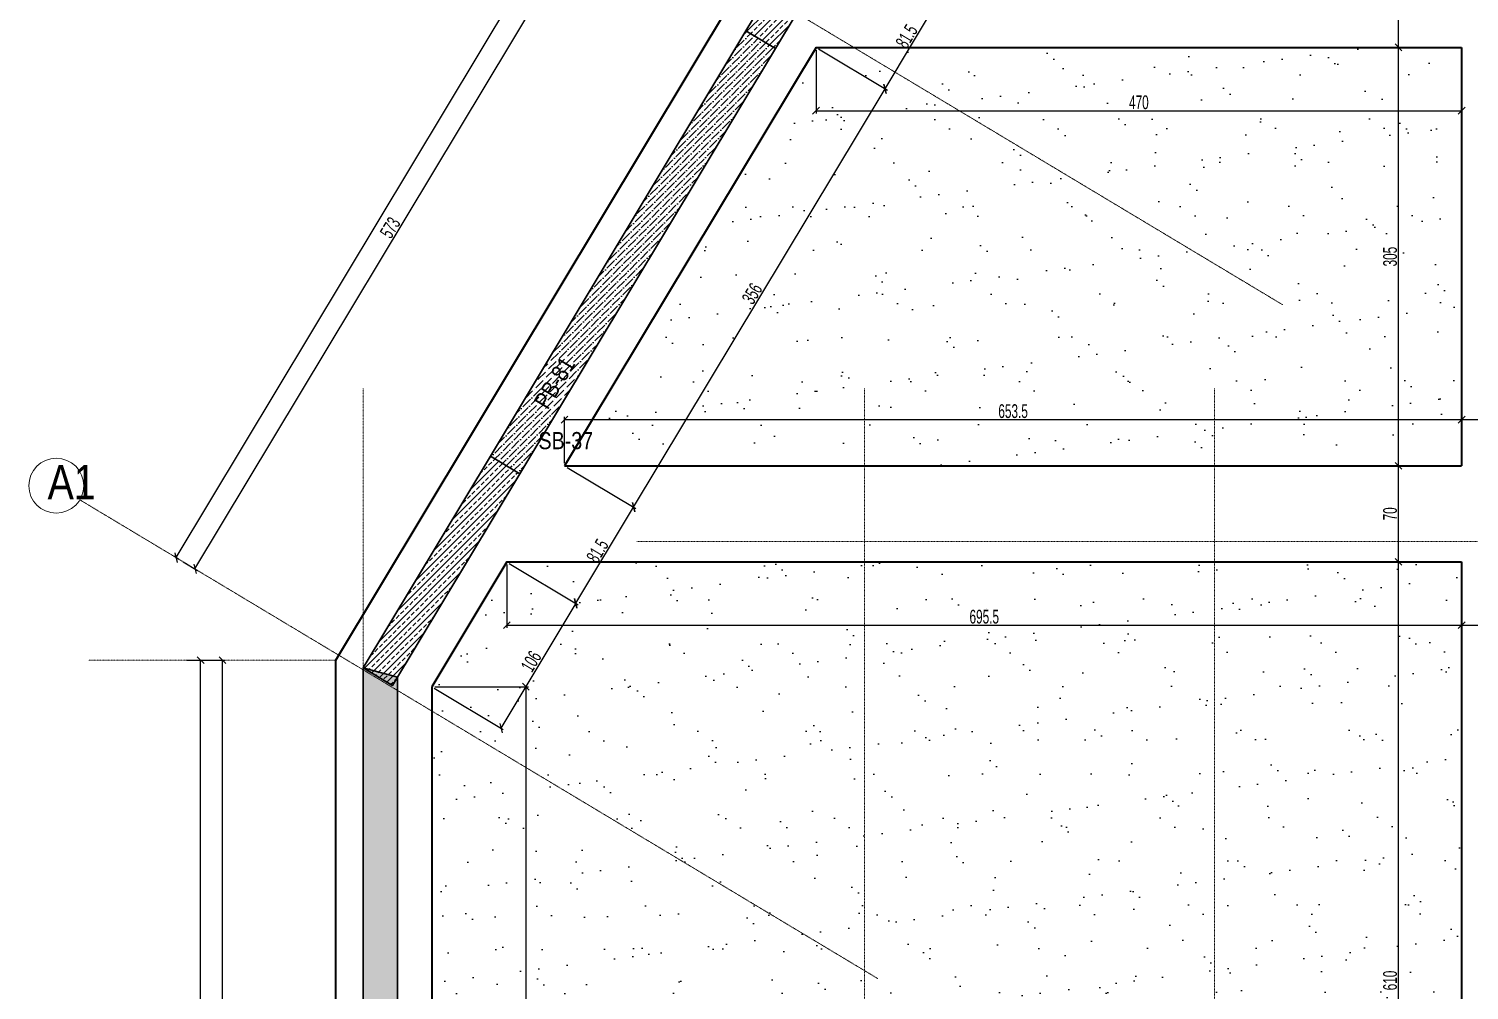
# Model space of a CAD drawing. Header units: millimetres. Extents: x -267 to 94375, y 6431 to 10838.
# Drawn here: x 1293 to 2342, y 7310 to 8010 of the extents above; entities that cross this region are included whole.
import ezdxf

# ---------------------------------------------------------------- set-up
doc = ezdxf.new("R2010")
doc.units = ezdxf.units.MM
doc.header["$LTSCALE"] = 0.0001
doc.linetypes.add('DASHED', pattern=[19.05, 12.7, -6.35])
for name, color, linetype, lineweight in [('AKS BALONU (BEYKENT)', 7, 'Continuous', 20), ('AKS CIZGISI (BEYKENT)', 252, 'DASHED', 20), ('AKS NO (BEYKENT)', 3, 'Continuous', 20), ('AKS OLCU (BEYKENT)', 200, 'Continuous', 20), ('KOLON (BEYKENT)', 3, 'Continuous', 30), ('KOLON ISMI (BEYKENT)', 91, 'Continuous', 20), ('OLCU (BEYKENT)', 14, 'Continuous', 20), ('PERDE (BEYKENT)', 6, 'Continuous', 30), ('PERDE ISMI (BEYKENT)', 240, 'Continuous', 20), ('TARAMA (BEYKENT)', 252, 'Continuous', 25), ('TEMEL (BEYKENT)', 2, 'Continuous', 35)]:
    doc.layers.add(name, color=color, linetype=linetype, lineweight=lineweight)
doc.styles.add('DSMOLC-50', font='bahnschrift light condensed', dxfattribs={"width": 0.75, "height": 10})
doc.styles.add('YAZI (BEYKENT)', font='')
doc.styles.get('YAZI (BEYKENT)').set_extended_font_data('Bahnschrift Light Condensed')
doc.dimstyles.new('DSMOLC-50', dxfattribs={"dimtxt": 10, "dimasz": 5, "dimexe": 2, "dimexo": 2, "dimgap": 1, "dimtad": 1, "dimdec": 1, "dimrnd": 0.5, "dimzin": 12, "dimdsep": 46, "dimtxsty": 'DSMOLC-50', "dimblk": 'OBLIQUE', "dimblk1": 'OBLIQUE', "dimblk2": 'OBLIQUE', "dimcen": 0, "dimclrt": 7, "dimadec": 0, "dimazin": 0, "dimtfac": 1, "dimtdec": 4, "dimtix": 1, "dimtmove": 2, "dimatfit": 3, "dimfxl": 1, "dimtzin": 0, "dimarcsym": 0})
pattern_1 = [(45, (404.937, 6438.231), (-4.419417, 4.419417), []), (45, (409.3565, 6438.231), (-4.419417, 4.419417), [3.125, -1.5625])]
pattern_2 = [(45, (404.937, 6438.231), (1.6572815, 6.076699), [7.8125, -1.5625, 0, -1.5625])]
pattern_3 = [(37.5, (-1463.6, 5137.655), (-1.60003, 48.94132), [0, -38.608, 0, -43.18, 0, -41.275]), (7.5, (-1463.6, 5137.655), (44.9523, 71.6825), [0, -20.828, 0, -34.798, 0, -13.335]), (327.5, (-1494.84, 5137.655), (79.09924, 0.1437), [0, -12.7, 0, -45.72, 0, -59.69]), (317.5, (-1494.84, 5137.655), (76.3556, 22.2929), [0, -6.35, 0, -29.972, 0, -34.29])]

# ---------------------------------------------------------------- blocks, each defined once
blk = doc.blocks.new('_Oblique')
at = {"color": 0, "linetype": 'ByBlock', "lineweight": -2}
blk.add_line((-0.5, -0.5), (0.5, 0.5), dxfattribs=at)
blk = doc.blocks.new('*D82')
at = {"layer": 'AKS OLCU (BEYKENT)', "color": 0, "lineweight": -2, "transparency": 16777216}
for p, q in [((1408.2, 7550.2), (1420.2, 7550.2)), ((1418.2, 6941.8), (1418.2, 7550.2)), ((1408.2, 6941.8), (1420.2, 6941.8))]:
    blk.add_line(p, q, dxfattribs=at)
at = {"layer": 'DEFPOINTS', "color": 0, "lineweight": -3, "transparency": 16777216}
for p in [(1406.2, 7550.2), (1418.2, 7550.2), (1406.2, 6941.8)]:
    blk.add_point(p, dxfattribs=at)
at = {"layer": 'AKS OLCU (BEYKENT)', "color": 0, "lineweight": -2, "transparency": 16777216, "xscale": 5, "yscale": 5, "zscale": 5}
for p, rotation in [((1418.2, 7550.2), 90), ((1418.2, 6941.8), 270)]:
    blk.add_blockref('_Oblique', p, dxfattribs=dict(at, rotation=rotation))
at = {"layer": 'AKS OLCU (BEYKENT)', "color": 7, "transparency": 16777216, "insert": (1412.1, 7246), "char_height": 10, "attachment_point": 5, "rotation": 90, "style": 'DSMOLC-50'}
blk.add_mtext('608.5', dxfattribs=at)
blk = doc.blocks.new('*D83')
at = {"layer": 'AKS OLCU (BEYKENT)', "color": 0, "lineweight": -2, "transparency": 16777216}
for p, q in [((1408.2, 7550.2), (1436.2, 7550.2)), ((1434.2, 6941.8), (1434.2, 7550.2)), ((1408.2, 6941.8), (1436.2, 6941.8))]:
    blk.add_line(p, q, dxfattribs=at)
at = {"layer": 'DEFPOINTS', "color": 0, "lineweight": -3, "transparency": 16777216}
for p in [(1406.2, 7550.2), (1434.2, 7550.2), (1406.2, 6941.8)]:
    blk.add_point(p, dxfattribs=at)
at = {"layer": 'AKS OLCU (BEYKENT)', "color": 0, "lineweight": -2, "transparency": 16777216, "xscale": 5, "yscale": 5, "zscale": 5}
for p, rotation in [((1434.2, 7550.2), 90), ((1434.2, 6941.8), 270)]:
    blk.add_blockref('_Oblique', p, dxfattribs=dict(at, rotation=rotation))
at = {"layer": 'AKS OLCU (BEYKENT)', "color": 7, "transparency": 16777216, "insert": (1428.1, 7246), "char_height": 10, "attachment_point": 5, "rotation": 90, "style": 'DSMOLC-50'}
blk.add_mtext('608.5', dxfattribs=at)
blk = doc.blocks.new('*D84')
at = {"layer": 'AKS OLCU (BEYKENT)', "color": 0, "lineweight": -2, "transparency": 16777216}
for p, q in [((1700.4, 8112.9), (1710.7, 8106.8)), ((1414.1, 7616.7), (1709, 8107.8)), ((1405.6, 7621.8), (1415.9, 7615.6))]:
    blk.add_line(p, q, dxfattribs=at)
at = {"layer": 'DEFPOINTS', "color": 0, "lineweight": -3, "transparency": 16777216}
for p in [(1698.7, 8114), (1709, 8107.8), (1403.9, 7622.8)]:
    blk.add_point(p, dxfattribs=at)
at = {"layer": 'AKS OLCU (BEYKENT)', "color": 0, "lineweight": -2, "transparency": 16777216, "xscale": 5, "yscale": 5, "zscale": 5}
for p, rotation in [((1709, 8107.8), 59.02034631153279), ((1414.1, 7616.7), 239.0203463115328)]:
    blk.add_blockref('_Oblique', p, dxfattribs=dict(at, rotation=rotation))
at = {"layer": 'AKS OLCU (BEYKENT)', "color": 7, "transparency": 16777216, "insert": (1556.3, 7865.4), "char_height": 10, "attachment_point": 5, "rotation": 59.0203, "style": 'DSMOLC-50'}
blk.add_mtext('573', dxfattribs=at)
blk = doc.blocks.new('*D87')
at = {"layer": 'AKS OLCU (BEYKENT)', "color": 0, "lineweight": -2, "transparency": 16777216}
for p, q in [((1400.4, 7624.9), (2300.5, 9124)), ((2302.2, 9123), (2298.8, 9125.1)), ((1402.1, 7623.9), (1398.7, 7625.9))]:
    blk.add_line(p, q, dxfattribs=at)
at = {"layer": 'DEFPOINTS', "color": 0, "lineweight": -3, "transparency": 16777216}
for p in [(2300.5, 9124), (2303.9, 9122), (1403.9, 7622.8)]:
    blk.add_point(p, dxfattribs=at)
at = {"layer": 'AKS OLCU (BEYKENT)', "color": 0, "lineweight": -2, "transparency": 16777216, "xscale": 5, "yscale": 5, "zscale": 5}
for p, rotation in [((2300.5, 9124), 59.02034631153279), ((1400.4, 7624.9), 239.0203463115328)]:
    blk.add_blockref('_Oblique', p, dxfattribs=dict(at, rotation=rotation))
at = {"layer": 'AKS OLCU (BEYKENT)', "color": 7, "transparency": 16777216, "insert": (1845.2, 8377.6), "char_height": 10, "attachment_point": 5, "rotation": 59.0203, "style": 'DSMOLC-50'}
blk.add_mtext('1748.5', dxfattribs=at)
blk = doc.blocks.new('*D120')
at = {"layer": 'DEFPOINTS', "color": 0, "lineweight": -3, "transparency": 16777216}
for p in [(1641.3, 7621.8), (2336.7, 7587.7), (2336.7, 7575.7)]:
    blk.add_point(p, dxfattribs=at)
at = {"layer": 'OLCU (BEYKENT)', "color": 0, "lineweight": -2, "transparency": 16777216}
for p, q in [((1641.3, 7619.8), (1641.3, 7573.7)), ((2336.7, 7585.7), (2336.7, 7573.7)), ((1641.3, 7575.7), (2336.7, 7575.7))]:
    blk.add_line(p, q, dxfattribs=at)
at = {"layer": 'OLCU (BEYKENT)', "color": 0, "lineweight": -2, "transparency": 16777216, "xscale": 5, "yscale": 5, "zscale": 5, "rotation": 180}
blk.add_blockref('_Oblique', (1641.3, 7575.7), dxfattribs=at)
at = {"layer": 'OLCU (BEYKENT)', "color": 0, "lineweight": -2, "transparency": 16777216, "xscale": 5, "yscale": 5, "zscale": 5}
blk.add_blockref('_Oblique', (2336.7, 7575.7), dxfattribs=at)
at = {"layer": 'OLCU (BEYKENT)', "color": 7, "transparency": 16777216, "insert": (1989, 7581.8), "char_height": 10, "attachment_point": 5, "style": 'DSMOLC-50'}
blk.add_mtext('695.5', dxfattribs=at)
blk = doc.blocks.new('*D121')
at = {"layer": 'DEFPOINTS', "color": 0, "lineweight": -3, "transparency": 16777216}
for p in [(2336.7, 7587.7), (2406.7, 7587.7), (2406.7, 7575.7)]:
    blk.add_point(p, dxfattribs=at)
at = {"layer": 'OLCU (BEYKENT)', "color": 0, "lineweight": -2, "transparency": 16777216}
for p, q in [((2336.7, 7585.7), (2336.7, 7573.7)), ((2406.7, 7585.7), (2406.7, 7573.7)), ((2336.7, 7575.7), (2406.7, 7575.7))]:
    blk.add_line(p, q, dxfattribs=at)
at = {"layer": 'OLCU (BEYKENT)', "color": 0, "lineweight": -2, "transparency": 16777216, "xscale": 5, "yscale": 5, "zscale": 5, "rotation": 180}
blk.add_blockref('_Oblique', (2336.7, 7575.7), dxfattribs=at)
at = {"layer": 'OLCU (BEYKENT)', "color": 0, "lineweight": -2, "transparency": 16777216, "xscale": 5, "yscale": 5, "zscale": 5}
blk.add_blockref('_Oblique', (2406.7, 7575.7), dxfattribs=at)
at = {"layer": 'OLCU (BEYKENT)', "color": 7, "transparency": 16777216, "insert": (2371.7, 7581.8), "char_height": 10, "attachment_point": 5, "style": 'DSMOLC-50'}
blk.add_mtext('70', dxfattribs=at)
blk = doc.blocks.new('*D140')
at = {"layer": 'DEFPOINTS', "color": 0, "lineweight": -3, "transparency": 16777216}
for p in [(2336.7, 7737.5), (2336.7, 7725.5), (1683.3, 7691.8)]:
    blk.add_point(p, dxfattribs=at)
at = {"layer": 'OLCU (BEYKENT)', "color": 0, "lineweight": -2, "transparency": 16777216}
for p, q in [((2336.7, 7735.5), (2336.7, 7723.5)), ((1683.3, 7693.8), (1683.3, 7727.5)), ((1683.3, 7725.5), (2336.7, 7725.5))]:
    blk.add_line(p, q, dxfattribs=at)
at = {"layer": 'OLCU (BEYKENT)', "color": 0, "lineweight": -2, "transparency": 16777216, "xscale": 5, "yscale": 5, "zscale": 5, "rotation": 180}
blk.add_blockref('_Oblique', (1683.3, 7725.5), dxfattribs=at)
at = {"layer": 'OLCU (BEYKENT)', "color": 0, "lineweight": -2, "transparency": 16777216, "xscale": 5, "yscale": 5, "zscale": 5}
blk.add_blockref('_Oblique', (2336.7, 7725.5), dxfattribs=at)
at = {"layer": 'OLCU (BEYKENT)', "color": 7, "transparency": 16777216, "insert": (2010, 7731.6), "char_height": 10, "attachment_point": 5, "style": 'DSMOLC-50'}
blk.add_mtext('653.5', dxfattribs=at)
blk = doc.blocks.new('*D141')
at = {"layer": 'DEFPOINTS', "color": 0, "lineweight": -3, "transparency": 16777216}
for p in [(2336.7, 7737.5), (2406.7, 7737.5), (2406.7, 7725.5)]:
    blk.add_point(p, dxfattribs=at)
at = {"layer": 'OLCU (BEYKENT)', "color": 0, "lineweight": -2, "transparency": 16777216}
for p, q in [((2336.7, 7735.5), (2336.7, 7723.5)), ((2406.7, 7735.5), (2406.7, 7723.5)), ((2336.7, 7725.5), (2406.7, 7725.5))]:
    blk.add_line(p, q, dxfattribs=at)
at = {"layer": 'OLCU (BEYKENT)', "color": 0, "lineweight": -2, "transparency": 16777216, "xscale": 5, "yscale": 5, "zscale": 5, "rotation": 180}
blk.add_blockref('_Oblique', (2336.7, 7725.5), dxfattribs=at)
at = {"layer": 'OLCU (BEYKENT)', "color": 0, "lineweight": -2, "transparency": 16777216, "xscale": 5, "yscale": 5, "zscale": 5}
blk.add_blockref('_Oblique', (2406.7, 7725.5), dxfattribs=at)
at = {"layer": 'OLCU (BEYKENT)', "color": 7, "transparency": 16777216, "insert": (2371.7, 7731.6), "char_height": 10, "attachment_point": 5, "style": 'DSMOLC-50'}
blk.add_mtext('70', dxfattribs=at)
blk = doc.blocks.new('*D254')
at = {"layer": 'DEFPOINTS', "color": 0, "lineweight": -3, "transparency": 16777216}
for p in [(2278.7, 7621.8), (2290.7, 7621.8), (2278.7, 7011.7)]:
    blk.add_point(p, dxfattribs=at)
at = {"layer": 'OLCU (BEYKENT)', "color": 0, "lineweight": -2, "transparency": 16777216}
for p, q in [((2280.7, 7621.8), (2292.7, 7621.8)), ((2290.7, 7011.7), (2290.7, 7621.8)), ((2280.7, 7011.7), (2292.7, 7011.7))]:
    blk.add_line(p, q, dxfattribs=at)
at = {"layer": 'OLCU (BEYKENT)', "color": 0, "lineweight": -2, "transparency": 16777216, "xscale": 5, "yscale": 5, "zscale": 5}
for p, rotation in [((2290.7, 7621.8), 90), ((2290.7, 7011.7), 270)]:
    blk.add_blockref('_Oblique', p, dxfattribs=dict(at, rotation=rotation))
at = {"layer": 'OLCU (BEYKENT)', "color": 7, "transparency": 16777216, "insert": (2284.6, 7316.7), "char_height": 10, "attachment_point": 5, "rotation": 90, "style": 'DSMOLC-50'}
blk.add_mtext('610', dxfattribs=at)
blk = doc.blocks.new('*D255')
at = {"layer": 'DEFPOINTS', "color": 0, "lineweight": -3, "transparency": 16777216}
for p in [(2278.7, 7691.8), (2290.7, 7691.8), (2278.7, 7621.8)]:
    blk.add_point(p, dxfattribs=at)
at = {"layer": 'OLCU (BEYKENT)', "color": 0, "lineweight": -2, "transparency": 16777216}
for p, q in [((2280.7, 7691.8), (2292.7, 7691.8)), ((2290.7, 7621.8), (2290.7, 7691.8)), ((2280.7, 7621.8), (2292.7, 7621.8))]:
    blk.add_line(p, q, dxfattribs=at)
at = {"layer": 'OLCU (BEYKENT)', "color": 0, "lineweight": -2, "transparency": 16777216, "xscale": 5, "yscale": 5, "zscale": 5}
for p, rotation in [((2290.7, 7691.8), 90), ((2290.7, 7621.8), 270)]:
    blk.add_blockref('_Oblique', p, dxfattribs=dict(at, rotation=rotation))
at = {"layer": 'OLCU (BEYKENT)', "color": 7, "transparency": 16777216, "insert": (2284.6, 7656.8), "char_height": 10, "attachment_point": 5, "rotation": 90, "style": 'DSMOLC-50'}
blk.add_mtext('70', dxfattribs=at)
blk = doc.blocks.new('*D256')
at = {"layer": 'DEFPOINTS', "color": 0, "lineweight": -3, "transparency": 16777216}
for p in [(2278.7, 7996.8), (2290.7, 7996.8), (2278.7, 7691.8)]:
    blk.add_point(p, dxfattribs=at)
at = {"layer": 'OLCU (BEYKENT)', "color": 0, "lineweight": -2, "transparency": 16777216}
for p, q in [((2280.7, 7996.8), (2292.7, 7996.8)), ((2290.7, 7691.8), (2290.7, 7996.8)), ((2280.7, 7691.8), (2292.7, 7691.8))]:
    blk.add_line(p, q, dxfattribs=at)
at = {"layer": 'OLCU (BEYKENT)', "color": 0, "lineweight": -2, "transparency": 16777216, "xscale": 5, "yscale": 5, "zscale": 5}
for p, rotation in [((2290.7, 7996.8), 90), ((2290.7, 7691.8), 270)]:
    blk.add_blockref('_Oblique', p, dxfattribs=dict(at, rotation=rotation))
at = {"layer": 'OLCU (BEYKENT)', "color": 7, "transparency": 16777216, "insert": (2284.6, 7844.3), "char_height": 10, "attachment_point": 5, "rotation": 90, "style": 'DSMOLC-50'}
blk.add_mtext('305', dxfattribs=at)
blk = doc.blocks.new('*D257')
at = {"layer": 'DEFPOINTS', "color": 0, "lineweight": -3, "transparency": 16777216}
for p in [(2278.7, 8066.8), (2290.7, 8066.8), (2278.7, 7996.8)]:
    blk.add_point(p, dxfattribs=at)
at = {"layer": 'OLCU (BEYKENT)', "color": 0, "lineweight": -2, "transparency": 16777216}
for p, q in [((2280.7, 8066.8), (2292.7, 8066.8)), ((2290.7, 7996.8), (2290.7, 8066.8)), ((2280.7, 7996.8), (2292.7, 7996.8))]:
    blk.add_line(p, q, dxfattribs=at)
at = {"layer": 'OLCU (BEYKENT)', "color": 0, "lineweight": -2, "transparency": 16777216, "xscale": 5, "yscale": 5, "zscale": 5}
for p, rotation in [((2290.7, 8066.8), 90), ((2290.7, 7996.8), 270)]:
    blk.add_blockref('_Oblique', p, dxfattribs=dict(at, rotation=rotation))
at = {"layer": 'OLCU (BEYKENT)', "color": 7, "transparency": 16777216, "insert": (2284.6, 8031.8), "char_height": 10, "attachment_point": 5, "rotation": 90, "style": 'DSMOLC-50'}
blk.add_mtext('70', dxfattribs=at)
blk = doc.blocks.new('*D297')
at = {"layer": 'DEFPOINTS', "color": 0, "lineweight": -3, "transparency": 16777216}
for p in [(1683.3, 7691.8), (1733.6, 7661.6), (1641.3, 7621.8)]:
    blk.add_point(p, dxfattribs=at)
at = {"layer": 'OLCU (BEYKENT)', "color": 0, "lineweight": -2, "transparency": 16777216}
for p, q in [((1685.1, 7690.7), (1735.3, 7660.6)), ((1691.5, 7591.6), (1733.6, 7661.6)), ((1643, 7620.7), (1693.3, 7590.6))]:
    blk.add_line(p, q, dxfattribs=at)
at = {"layer": 'OLCU (BEYKENT)', "color": 0, "lineweight": -2, "transparency": 16777216, "xscale": 5, "yscale": 5, "zscale": 5}
for p, rotation in [((1733.6, 7661.6), 59.02034631153461), ((1691.5, 7591.6), 239.0203463115346)]:
    blk.add_blockref('_Oblique', p, dxfattribs=dict(at, rotation=rotation))
at = {"layer": 'OLCU (BEYKENT)', "color": 7, "transparency": 16777216, "insert": (1707.3, 7629.8), "char_height": 10, "attachment_point": 5, "rotation": 59.0203, "style": 'DSMOLC-50'}
blk.add_mtext('81.5', dxfattribs=at)
blk = doc.blocks.new('*D298')
at = {"layer": 'DEFPOINTS', "color": 0, "lineweight": -3, "transparency": 16777216}
for p in [(1866.5, 7996.8), (1916.7, 7966.6), (1683.3, 7691.8)]:
    blk.add_point(p, dxfattribs=at)
at = {"layer": 'OLCU (BEYKENT)', "color": 0, "lineweight": -2, "transparency": 16777216}
for p, q in [((1868.2, 7995.7), (1918.4, 7965.6)), ((1733.6, 7661.6), (1916.7, 7966.6)), ((1685.1, 7690.7), (1735.3, 7660.6))]:
    blk.add_line(p, q, dxfattribs=at)
at = {"layer": 'OLCU (BEYKENT)', "color": 0, "lineweight": -2, "transparency": 16777216, "xscale": 5, "yscale": 5, "zscale": 5}
for p, rotation in [((1916.7, 7966.6), 59.02034631153461), ((1733.6, 7661.6), 239.0203463115346)]:
    blk.add_blockref('_Oblique', p, dxfattribs=dict(at, rotation=rotation))
at = {"layer": 'OLCU (BEYKENT)', "color": 7, "transparency": 16777216, "insert": (1819.9, 7817.3), "char_height": 10, "attachment_point": 5, "rotation": 59.0203, "style": 'DSMOLC-50'}
blk.add_mtext('356', dxfattribs=at)
blk = doc.blocks.new('*D299')
at = {"layer": 'DEFPOINTS', "color": 0, "lineweight": -3, "transparency": 16777216}
for p in [(1908.5, 8066.8), (1958.7, 8036.6), (1866.5, 7996.8)]:
    blk.add_point(p, dxfattribs=at)
at = {"layer": 'OLCU (BEYKENT)', "color": 0, "lineweight": -2, "transparency": 16777216}
for p, q in [((1910.2, 8065.7), (1960.4, 8035.6)), ((1916.7, 7966.6), (1958.7, 8036.6)), ((1868.2, 7995.7), (1918.4, 7965.6))]:
    blk.add_line(p, q, dxfattribs=at)
at = {"layer": 'OLCU (BEYKENT)', "color": 0, "lineweight": -2, "transparency": 16777216, "xscale": 5, "yscale": 5, "zscale": 5}
for p, rotation in [((1958.7, 8036.6), 59.02034631153461), ((1916.7, 7966.6), 239.0203463115346)]:
    blk.add_blockref('_Oblique', p, dxfattribs=dict(at, rotation=rotation))
at = {"layer": 'OLCU (BEYKENT)', "color": 7, "transparency": 16777216, "insert": (1932.5, 8004.8), "char_height": 10, "attachment_point": 5, "rotation": 59.0203, "style": 'DSMOLC-50'}
blk.add_mtext('81.5', dxfattribs=at)
blk = doc.blocks.new('*D305')
at = {"layer": 'DEFPOINTS', "color": 0, "lineweight": -3, "transparency": 16777216}
for p in [(1641.3, 7621.8), (1586.7, 7530.8), (1636.9, 7500.6)]:
    blk.add_point(p, dxfattribs=at)
at = {"layer": 'OLCU (BEYKENT)', "color": 0, "lineweight": -2, "transparency": 16777216}
for p, q in [((1643, 7620.7), (1693.3, 7590.6)), ((1691.5, 7591.6), (1636.9, 7500.6)), ((1588.4, 7529.7), (1638.6, 7499.6))]:
    blk.add_line(p, q, dxfattribs=at)
at = {"layer": 'OLCU (BEYKENT)', "color": 0, "lineweight": -2, "transparency": 16777216, "xscale": 5, "yscale": 5, "zscale": 5}
for p, rotation in [((1691.5, 7591.6), 59.02034631153457), ((1636.9, 7500.6), 239.0203463115346)]:
    blk.add_blockref('_Oblique', p, dxfattribs=dict(at, rotation=rotation))
at = {"layer": 'OLCU (BEYKENT)', "color": 7, "lineweight": -3, "transparency": 16777216, "insert": (1659, 7549.3), "char_height": 10, "attachment_point": 5, "rotation": 59.0203, "style": 'DSMOLC-50'}
blk.add_mtext('106', dxfattribs=at)
blk = doc.blocks.new('*D307')
at = {"layer": 'DEFPOINTS', "color": 0, "lineweight": -3, "transparency": 16777216}
for p in [(1866.5, 7996.8), (2336.7, 7996.8), (2336.7, 7950.6)]:
    blk.add_point(p, dxfattribs=at)
at = {"layer": 'OLCU (BEYKENT)', "color": 0, "lineweight": -2, "transparency": 16777216}
for p, q in [((1866.5, 7994.8), (1866.5, 7948.6)), ((2336.7, 7994.8), (2336.7, 7948.6)), ((1866.5, 7950.6), (2336.7, 7950.6))]:
    blk.add_line(p, q, dxfattribs=at)
at = {"layer": 'OLCU (BEYKENT)', "color": 0, "lineweight": -2, "transparency": 16777216, "xscale": 5, "yscale": 5, "zscale": 5, "rotation": 180}
blk.add_blockref('_Oblique', (1866.5, 7950.6), dxfattribs=at)
at = {"layer": 'OLCU (BEYKENT)', "color": 0, "lineweight": -2, "transparency": 16777216, "xscale": 5, "yscale": 5, "zscale": 5}
blk.add_blockref('_Oblique', (2336.7, 7950.6), dxfattribs=at)
at = {"layer": 'OLCU (BEYKENT)', "color": 7, "lineweight": -3, "transparency": 16777216, "insert": (2101.6, 7956.7), "char_height": 10, "attachment_point": 5, "style": 'DSMOLC-50'}
blk.add_mtext('470', dxfattribs=at)
blk = doc.blocks.new('*D308')
at = {"layer": 'DEFPOINTS', "color": 0, "lineweight": -3, "transparency": 16777216}
for p in [(1586.7, 7530.8), (1586.7, 7011.7), (1655.1, 7011.7)]:
    blk.add_point(p, dxfattribs=at)
at = {"layer": 'OLCU (BEYKENT)', "color": 0, "lineweight": -2, "transparency": 16777216}
for p, q in [((1588.7, 7530.8), (1657.1, 7530.8)), ((1655.1, 7530.8), (1655.1, 7011.7)), ((1588.7, 7011.7), (1657.1, 7011.7))]:
    blk.add_line(p, q, dxfattribs=at)
at = {"layer": 'OLCU (BEYKENT)', "color": 0, "lineweight": -2, "transparency": 16777216, "xscale": 5, "yscale": 5, "zscale": 5}
for p, rotation in [((1655.1, 7530.8), 90), ((1655.1, 7011.7), 270)]:
    blk.add_blockref('_Oblique', p, dxfattribs=dict(at, rotation=rotation))
at = {"layer": 'OLCU (BEYKENT)', "color": 7, "lineweight": -3, "transparency": 16777216, "insert": (1649, 7271.2), "char_height": 10, "attachment_point": 5, "rotation": 90, "style": 'DSMOLC-50'}
blk.add_mtext('519', dxfattribs=at)

msp = doc.modelspace()

# ---------------------------------------------------------------- hatches: boundary and pattern name
at = {"layer": 'TARAMA (BEYKENT)'}
h = msp.add_hatch(dxfattribs=at)
h.set_pattern_fill('ANSI33', color=256, style=0, pattern_type=0)
h.set_pattern_definition(pattern_1)
h.paths.add_polyline_path([(1846.32, 8060.36), (1867.75, 8047.49), (1836.87, 7996.05), (1815.43, 8008.91)], flags=0)
h = msp.add_hatch(dxfattribs=at)
h.set_pattern_fill('ANSI36', color=256, style=0, pattern_type=0)
h.set_pattern_definition(pattern_2)
h.paths.add_polyline_path([(1836.86, 7996.05), (1650.7, 7685.99), (1629.27, 7698.85), (1815.43, 8008.92)], flags=0)
at = {"layer": 'TARAMA (BEYKENT)', "lineweight": -3}
h = msp.add_hatch(dxfattribs=at)
h.set_pattern_fill('AR-SAND', color=256, style=0)
h.set_pattern_definition(pattern_3)
h.paths.add_polyline_path([(2336.67, 7996.77), (1866.46, 7996.77), (1683.34, 7691.77), (2336.67, 7691.77)])
at = {"layer": 'TARAMA (BEYKENT)'}
h = msp.add_hatch(dxfattribs=at)
h.set_pattern_fill('ANSI33', color=256, style=0, pattern_type=0)
h.set_pattern_definition(pattern_1)
h.paths.add_polyline_path([(1629.32, 7698.94), (1650.76, 7686.07), (1558.1, 7531.75), (1536.67, 7544.61)], flags=0)
at = {"layer": 'TARAMA (BEYKENT)', "lineweight": -3}
h = msp.add_hatch(dxfattribs=at)
h.set_pattern_fill('AR-SAND', color=256, style=0)
h.set_pattern_definition(pattern_3)
h.paths.add_polyline_path([(2336.67, 7621.77), (1641.31, 7621.77), (1586.67, 7530.76), (1586.67, 7011.67), (2336.67, 7011.67)])
at = {"layer": 'TARAMA (BEYKENT)'}
h = msp.add_hatch(dxfattribs=at)
h.set_pattern_fill('ANSI36', color=256, style=0, pattern_type=0)
h.set_pattern_definition(pattern_2)
h.paths.add_polyline_path([(1561.67, 7537.88), (1561.67, 6981.67), (1536.57, 6981.67), (1536.67, 7544.5)], flags=0)

# ---------------------------------------------------------------- linework, layer by layer
at = {"layer": 'AKS BALONU (BEYKENT)'}
msp.add_circle((1313.09, 7677.33), 20, dxfattribs=at)
at = {"layer": 'AKS CIZGISI (BEYKENT)'}
for p, q in [((1659.41, 8137.58), (2206.35, 7809.2)), ((1536.67, 6731.77), (1536.67, 7748.07)), ((1901.67, 6731.77), (1901.67, 7748.07)), ((2156.63, 6731.77, 0), (2156.63, 7748.07, 0)), ((1330.24, 7667.04), (1911.48, 7318.07)), ((1736.01, 7636.77), (8121.66, 7636.77)), ((1516.67, 7550.16), (1336.67, 7550.16))]:
    msp.add_line(p, q, dxfattribs=at)
at = {"layer": 'KOLON (BEYKENT)'}
for points in [[(1846.32, 8060.36), (1867.75, 8047.49), (1836.87, 7996.05), (1815.43, 8008.91)], [(1629.32, 7698.94), (1650.76, 7686.07), (1558.1, 7531.75), (1536.67, 7544.61)]]:
    msp.add_lwpolyline(points, close=True, dxfattribs=at)
at = {"layer": 'PERDE (BEYKENT)'}
for points in [[(1836.86, 7996.05), (1650.7, 7685.99), (1629.27, 7698.85), (1815.43, 8008.92)], [(1561.67, 7537.88), (1561.67, 6981.67), (1536.57, 6981.67), (1536.67, 7544.5)]]:
    msp.add_lwpolyline(points, close=True, dxfattribs=at)
at = {"layer": 'TEMEL (BEYKENT)'}
for p, q in [((1866.46, 7996.77), (1683.34, 7691.77)), ((1866.46, 7996.77), (2336.67, 7996.77)), ((2336.67, 7996.77), (2336.67, 7691.77)), ((1683.34, 7691.77), (2336.67, 7691.77)), ((1641.31, 7621.77), (1586.67, 7530.76)), ((1641.31, 7621.77), (2336.67, 7621.77)), ((2336.67, 7621.77), (2336.67, 7011.67)), ((1586.67, 7530.76), (1586.67, 7011.67))]:
    msp.add_line(p, q, dxfattribs=at)
at = {"layer": 'TEMEL (BEYKENT)', "flags": 128}
msp.add_lwpolyline([(2418.92, 9052.91), (4159.33, 8008), (5289.22, 9889.83), (7906.66, 8318.33), (7906.66, 6941.77), (1516.67, 6941.77), (1516.67, 7550.16)], close=True, dxfattribs=at)

# ---------------------------------------------------------------- texts
at = {"layer": 'AKS NO (BEYKENT)', "style": 'YAZI (BEYKENT)'}
msp.add_text('A1', height=25, dxfattribs=at).set_placement((1306.79, 7667.45))
at = {"layer": 'KOLON ISMI (BEYKENT)', "style": 'YAZI (BEYKENT)'}
msp.add_text('SB-37', height=12.5, dxfattribs=at).set_placement((1664.32, 7703.94))
at = {"layer": 'PERDE ISMI (BEYKENT)', "style": 'YAZI (BEYKENT)'}
msp.add_text('PB-81', height=12.5, rotation=59, dxfattribs=at).set_placement((1671.08, 7732.08))

# ---------------------------------------------------------------- dimensions: what is measured, and where the dimension line sits
at = {"layer": 'AKS OLCU (BEYKENT)'}
for base, p1, p2, angle, picture, middle in [((2300.47, 9124.03), (1403.86, 7622.84), (2303.9, 9121.97), 59.02035, '*D87', (1845.22, 8377.61)), ((1709.01, 8107.8), (1403.86, 7622.84), (1698.73, 8113.98), 59.02035, '*D84', (1556.35, 7865.37)), ((1418.23, 7550.16), (1406.23, 6941.77), (1406.23, 7550.16), 90, '*D82', (1412.13, 7245.96)), ((1434.23, 7550.16), (1406.23, 6941.77), (1406.23, 7550.16), 90, '*D83', (1428.13, 7245.96))]:
    dim = msp.add_linear_dim(base=base, p1=p1, p2=p2, angle=angle, dimstyle='DSMOLC-50', dxfattribs=at)
    dim.commit()
    dim.dimension.update_dxf_attribs({"geometry": picture, "text_midpoint": middle})
at = {"layer": 'OLCU (BEYKENT)'}
for base, p1, p2, angle, picture, middle in [((2290.68, 8066.77), (2278.68, 7996.77), (2278.68, 8066.77), 90, '*D257', (2284.57, 8031.77)), ((1958.71, 8036.62), (1866.46, 7996.77), (1908.49, 8066.77), 59.02035, '*D299', (1932.46, 8004.77)), ((1916.6789, 7966.6234), (1683.3419, 7691.7718), (1866.4627, 7996.7721), 59.02035, '*D298', (1819.888, 7817.2635)), ((2290.68, 7996.77), (2278.68, 7691.77), (2278.68, 7996.77), 90, '*D256', (2284.57, 7844.27)), ((1733.56, 7661.62), (1641.31, 7621.77), (1683.34, 7691.77), 59.02035, '*D297', (1707.32, 7629.76)), ((2290.68, 7691.77), (2278.68, 7621.77), (2278.68, 7691.77), 90, '*D255', (2284.57, 7656.77)), ((2290.68, 7621.77), (2278.68, 7011.67), (2278.68, 7621.77), 90, '*D254', (2284.57, 7316.72))]:
    dim = msp.add_linear_dim(base=base, p1=p1, p2=p2, angle=angle, dimstyle='DSMOLC-50', dxfattribs=at)
    dim.commit()
    dim.dimension.update_dxf_attribs({"geometry": picture, "text_midpoint": middle})
at = {"layer": 'OLCU (BEYKENT)', "lineweight": -3}
for p1, p2, distance, picture, middle in [((1866.46, 7996.77), (2336.67, 7996.77), -46.13, '*D307', (2101.57, 7956.74)), ((1586.67, 7530.76), (1586.67, 7011.67), 68.4, '*D308', (1648.96, 7271.22))]:
    dim = msp.add_aligned_dim(p1=p1, p2=p2, distance=distance, dimstyle='DSMOLC-50', dxfattribs=at)
    dim.commit()
    dim.dimension.update_dxf_attribs({"geometry": picture, "text_midpoint": middle})
at = {"layer": 'OLCU (BEYKENT)'}
for base, p1, p2, picture, middle in [((2336.67, 7725.5), (1683.34, 7691.77), (2336.67, 7737.5), '*D140', (2010.01, 7731.61)), ((2406.67, 7725.5), (2336.67, 7737.5), (2406.67, 7737.5), '*D141', (2371.67, 7731.61)), ((2336.67, 7575.73), (1641.31, 7621.77), (2336.67, 7587.73), '*D120', (1988.99, 7581.84)), ((2406.67, 7575.73), (2336.67, 7587.73), (2406.67, 7587.73), '*D121', (2371.67, 7581.84))]:
    dim = msp.add_linear_dim(base=base, p1=p1, p2=p2, dimstyle='DSMOLC-50', dxfattribs=at)
    dim.commit()
    dim.dimension.update_dxf_attribs({"geometry": picture, "text_midpoint": middle})
at = {"layer": 'OLCU (BEYKENT)', "lineweight": -3}
dim = msp.add_linear_dim(base=(1636.89, 7500.61), p1=(1641.31, 7621.77), p2=(1586.67, 7530.76), angle=59.02035, dimstyle='DSMOLC-50', dxfattribs=at)
dim.commit()
dim.dimension.update_dxf_attribs({"geometry": '*D305', "text_midpoint": (1658.98, 7549.25)})

doc.saveas('drawing.dxf')
